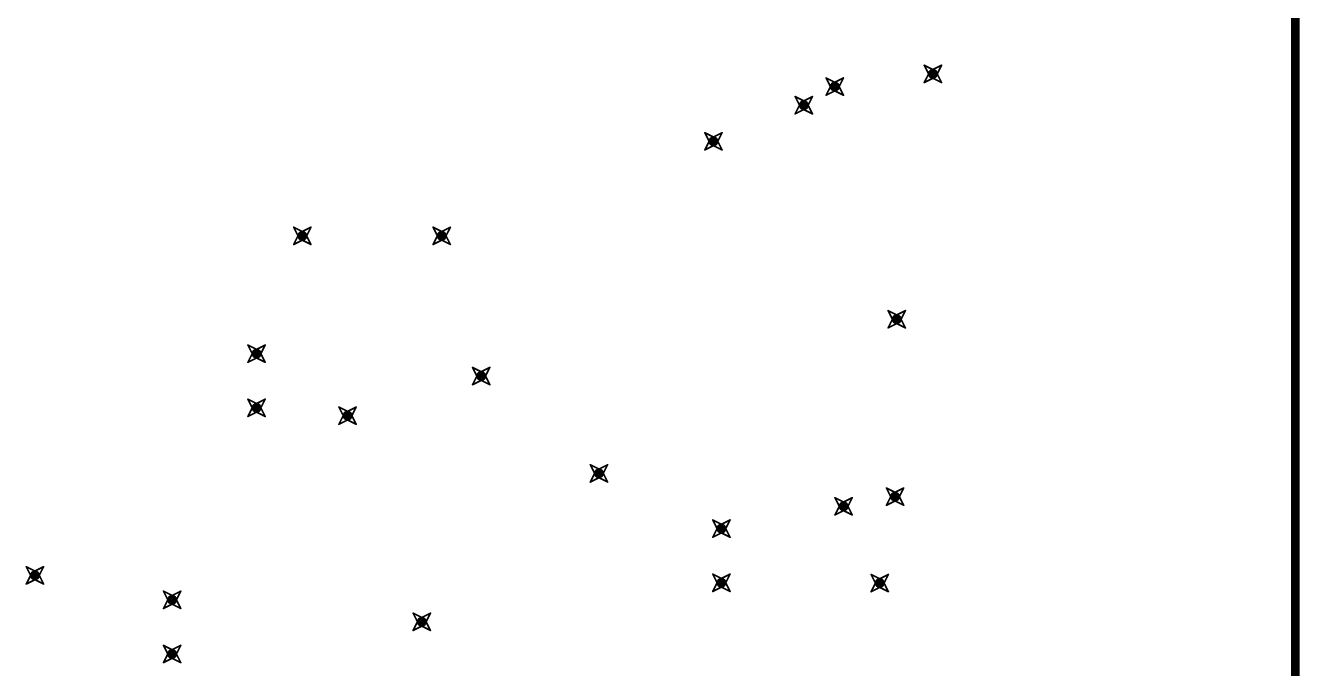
# Model space of a CAD drawing. Header units: millimetres. Extents: x -25 to 478, y -31 to 252.
# Drawn here: x 337.52 to 375.13, y 139.6 to 158.59 of the extents above; entities that cross this region are included whole.
import ezdxf

# ---------------------------------------------------------------- set-up
doc = ezdxf.new("R2010")
doc.units = ezdxf.units.MM
for name, color, linetype in [('DrillDrawing', 1, 'Continuous'), ('Mechanical1', 6, 'Continuous'), ('ViaHoleLayer', 16, 'Continuous')]:
    doc.layers.add(name, color=color, linetype=linetype)

msp = doc.modelspace()

# ---------------------------------------------------------------- hatches: boundary and pattern name
at = {"layer": 'ViaHoleLayer'}
h = msp.add_hatch(color=16, dxfattribs=at)
edge = h.paths.add_edge_path()
edge.add_arc((364.305, 157.161), 0.15, 0, 360)
h = msp.add_hatch(color=16, dxfattribs=at)
edge = h.paths.add_edge_path()
edge.add_arc((361.409, 156.786), 0.15, 0, 360)
h = msp.add_hatch(color=16, dxfattribs=at)
edge = h.paths.add_edge_path()
edge.add_arc((360.494, 156.235), 0.15, 0, 360)
h = msp.add_hatch(color=16, dxfattribs=at)
edge = h.paths.add_edge_path()
edge.add_arc((357.827, 155.169), 0.15, 0, 360)
h = msp.add_hatch(color=16, dxfattribs=at)
edge = h.paths.add_edge_path()
edge.add_arc((345.691, 152.378), 0.15, 0, 360)
h = msp.add_hatch(color=16, dxfattribs=at)
edge = h.paths.add_edge_path()
edge.add_arc((349.806, 152.378), 0.15, 0, 360)
h = msp.add_hatch(color=16, dxfattribs=at)
edge = h.paths.add_edge_path()
edge.add_arc((363.238, 149.915), 0.15, 0, 360)
h = msp.add_hatch(color=16, dxfattribs=at)
edge = h.paths.add_edge_path()
edge.add_arc((344.34, 148.899), 0.15, 0, 360)
h = msp.add_hatch(color=16, dxfattribs=at)
edge = h.paths.add_edge_path()
edge.add_arc((350.971, 148.237), 0.15, 0, 360)
h = msp.add_hatch(color=16, dxfattribs=at)
edge = h.paths.add_edge_path()
edge.add_arc((344.34, 147.299), 0.15, 0, 360)
h = msp.add_hatch(color=16, dxfattribs=at)
edge = h.paths.add_edge_path()
edge.add_arc((347.026, 147.068), 0.15, 0, 360)
h = msp.add_hatch(color=16, dxfattribs=at)
edge = h.paths.add_edge_path()
edge.add_arc((354.447, 145.363), 0.15, 0, 360)
h = msp.add_hatch(color=16, dxfattribs=at)
edge = h.paths.add_edge_path()
edge.add_arc((363.187, 144.676), 0.15, 0, 360)
h = msp.add_hatch(color=16, dxfattribs=at)
edge = h.paths.add_edge_path()
edge.add_arc((361.669, 144.39), 0.15, 0, 360)
h = msp.add_hatch(color=16, dxfattribs=at)
edge = h.paths.add_edge_path()
edge.add_arc((358.062, 143.732), 0.15, 0, 360)
h = msp.add_hatch(color=16, dxfattribs=at)
edge = h.paths.add_edge_path()
edge.add_arc((337.798, 142.351), 0.15, 0, 360)
h = msp.add_hatch(color=16, dxfattribs=at)
edge = h.paths.add_edge_path()
edge.add_arc((358.062, 142.132), 0.15, 0, 360)
h = msp.add_hatch(color=16, dxfattribs=at)
edge = h.paths.add_edge_path()
edge.add_arc((362.736, 142.124), 0.15, 0, 360)
h = msp.add_hatch(color=16, dxfattribs=at)
edge = h.paths.add_edge_path()
edge.add_arc((341.848, 141.629), 0.15, 0, 360)
h = msp.add_hatch(color=16, dxfattribs=at)
edge = h.paths.add_edge_path()
edge.add_arc((349.217, 140.98), 0.15, 0, 360)
h = msp.add_hatch(color=16, dxfattribs=at)
edge = h.paths.add_edge_path()
edge.add_arc((341.848, 140.029), 0.15, 0, 360)

# ---------------------------------------------------------------- linework, layer by layer
at = {"layer": 'DrillDrawing', "const_width": 0.0508}
for points in [[(364.051, 157.415), (364.305, 157.288)], [(364.051, 157.415), (364.178, 157.161)], [(364.305, 157.288), (364.559, 157.415)], [(364.432, 157.161), (364.559, 157.415)], [(361.155, 157.04), (361.409, 156.913)], [(361.155, 157.04), (361.282, 156.786)], [(361.409, 156.913), (361.663, 157.04)], [(361.536, 156.786), (361.663, 157.04)], [(364.051, 156.907), (364.178, 157.161)], [(364.051, 156.907), (364.305, 157.034)], [(364.305, 157.034), (364.559, 156.907)], [(364.432, 157.161), (364.559, 156.907)], [(360.24, 156.489), (360.494, 156.362)], [(360.24, 156.489), (360.367, 156.235)], [(360.494, 156.362), (360.748, 156.489)], [(360.621, 156.235), (360.748, 156.489)], [(361.155, 156.532), (361.282, 156.786)], [(361.155, 156.532), (361.409, 156.659)], [(361.409, 156.659), (361.663, 156.532)], [(361.536, 156.786), (361.663, 156.532)], [(360.24, 155.981), (360.367, 156.235)], [(360.24, 155.981), (360.494, 156.108)], [(360.494, 156.108), (360.748, 155.981)], [(360.621, 156.235), (360.748, 155.981)], [(357.573, 155.423), (357.827, 155.296)], [(357.573, 155.423), (357.7, 155.169)], [(357.827, 155.296), (358.081, 155.423)], [(357.954, 155.169), (358.081, 155.423)], [(357.573, 154.915), (357.7, 155.169)], [(357.573, 154.915), (357.827, 155.042)], [(357.827, 155.042), (358.081, 154.915)], [(357.954, 155.169), (358.081, 154.915)], [(345.437, 152.632), (345.691, 152.505)], [(345.437, 152.632), (345.564, 152.378)], [(345.437, 152.124), (345.564, 152.378)], [(345.691, 152.505), (345.945, 152.632)], [(345.818, 152.378), (345.945, 152.632)], [(345.818, 152.378), (345.945, 152.124)], [(349.552, 152.632), (349.806, 152.505)], [(349.552, 152.632), (349.679, 152.378)], [(349.552, 152.124), (349.679, 152.378)], [(349.806, 152.505), (350.06, 152.632)], [(349.933, 152.378), (350.06, 152.632)], [(349.933, 152.378), (350.06, 152.124)], [(345.437, 152.124), (345.691, 152.251)], [(345.691, 152.251), (345.945, 152.124)], [(349.552, 152.124), (349.806, 152.251)], [(349.806, 152.251), (350.06, 152.124)], [(362.984, 150.169), (363.238, 150.042)], [(362.984, 150.169), (363.111, 149.915)], [(363.238, 150.042), (363.492, 150.169)], [(363.365, 149.915), (363.492, 150.169)], [(362.984, 149.661), (363.111, 149.915)], [(362.984, 149.661), (363.238, 149.788)], [(363.238, 149.788), (363.492, 149.661)], [(363.365, 149.915), (363.492, 149.661)], [(344.086, 149.153), (344.34, 149.026)], [(344.086, 149.153), (344.213, 148.899)], [(344.34, 149.026), (344.594, 149.153)], [(344.467, 148.899), (344.594, 149.153)], [(344.086, 148.645), (344.213, 148.899)], [(344.086, 148.645), (344.34, 148.772)], [(344.34, 148.772), (344.594, 148.645)], [(344.467, 148.899), (344.594, 148.645)], [(350.717, 148.491), (350.971, 148.364)], [(350.717, 148.491), (350.844, 148.237)], [(350.717, 147.983), (350.844, 148.237)], [(350.971, 148.364), (351.225, 148.491)], [(351.098, 148.237), (351.225, 148.491)], [(351.098, 148.237), (351.225, 147.983)], [(350.717, 147.983), (350.971, 148.11)], [(350.971, 148.11), (351.225, 147.983)], [(344.086, 147.553), (344.34, 147.426)], [(344.086, 147.553), (344.213, 147.299)], [(344.34, 147.426), (344.594, 147.553)], [(344.467, 147.299), (344.594, 147.553)], [(344.086, 147.045), (344.213, 147.299)], [(344.086, 147.045), (344.34, 147.172)], [(344.34, 147.172), (344.594, 147.045)], [(344.467, 147.299), (344.594, 147.045)], [(346.772, 147.322), (347.026, 147.195)], [(346.772, 147.322), (346.899, 147.068)], [(346.772, 146.814), (346.899, 147.068)], [(347.026, 147.195), (347.28, 147.322)], [(347.153, 147.068), (347.28, 147.322)], [(347.153, 147.068), (347.28, 146.814)], [(346.772, 146.814), (347.026, 146.941)], [(347.026, 146.941), (347.28, 146.814)], [(354.193, 145.617), (354.447, 145.49)], [(354.193, 145.617), (354.32, 145.363)], [(354.447, 145.49), (354.701, 145.617)], [(354.574, 145.363), (354.701, 145.617)], [(354.193, 145.109), (354.32, 145.363)], [(354.193, 145.109), (354.447, 145.236)], [(354.447, 145.236), (354.701, 145.109)], [(354.574, 145.363), (354.701, 145.109)], [(362.933, 144.93), (363.187, 144.803)], [(362.933, 144.93), (363.06, 144.676)], [(363.187, 144.803), (363.441, 144.93)], [(363.314, 144.676), (363.441, 144.93)], [(361.415, 144.644), (361.669, 144.517)], [(361.415, 144.644), (361.542, 144.39)], [(361.415, 144.136), (361.542, 144.39)], [(361.669, 144.517), (361.923, 144.644)], [(361.796, 144.39), (361.923, 144.644)], [(361.796, 144.39), (361.923, 144.136)], [(362.933, 144.422), (363.06, 144.676)], [(362.933, 144.422), (363.187, 144.549)], [(363.187, 144.549), (363.441, 144.422)], [(363.314, 144.676), (363.441, 144.422)], [(361.415, 144.136), (361.669, 144.263)], [(361.669, 144.263), (361.923, 144.136)], [(357.808, 143.986), (358.062, 143.859)], [(357.808, 143.986), (357.935, 143.732)], [(357.808, 143.478), (357.935, 143.732)], [(358.062, 143.859), (358.316, 143.986)], [(358.189, 143.732), (358.316, 143.986)], [(358.189, 143.732), (358.316, 143.478)], [(357.808, 143.478), (358.062, 143.605)], [(358.062, 143.605), (358.316, 143.478)], [(337.544, 142.605), (337.798, 142.478)], [(337.544, 142.605), (337.671, 142.351)], [(337.798, 142.478), (338.052, 142.605)], [(337.925, 142.351), (338.052, 142.605)], [(337.544, 142.097), (337.671, 142.351)], [(337.544, 142.097), (337.798, 142.224)], [(337.798, 142.224), (338.052, 142.097)], [(337.925, 142.351), (338.052, 142.097)], [(357.808, 142.386), (358.062, 142.259)], [(357.808, 142.386), (357.935, 142.132)], [(358.062, 142.259), (358.316, 142.386)], [(358.189, 142.132), (358.316, 142.386)], [(362.482, 142.378), (362.736, 142.251)], [(362.482, 142.378), (362.609, 142.124)], [(362.736, 142.251), (362.99, 142.378)], [(362.863, 142.124), (362.99, 142.378)], [(341.594, 141.883), (341.848, 141.756)], [(341.594, 141.883), (341.721, 141.629)], [(341.848, 141.756), (342.102, 141.883)], [(341.975, 141.629), (342.102, 141.883)], [(357.808, 141.878), (357.935, 142.132)], [(357.808, 141.878), (358.062, 142.005)], [(358.062, 142.005), (358.316, 141.878)], [(358.189, 142.132), (358.316, 141.878)], [(362.482, 141.87), (362.609, 142.124)], [(362.482, 141.87), (362.736, 141.997)], [(362.736, 141.997), (362.99, 141.87)], [(362.863, 142.124), (362.99, 141.87)], [(341.594, 141.375), (341.721, 141.629)], [(341.594, 141.375), (341.848, 141.502)], [(341.848, 141.502), (342.102, 141.375)], [(341.975, 141.629), (342.102, 141.375)], [(348.963, 141.234), (349.217, 141.107)], [(348.963, 141.234), (349.09, 140.98)], [(349.217, 141.107), (349.471, 141.234)], [(349.344, 140.98), (349.471, 141.234)], [(348.963, 140.726), (349.09, 140.98)], [(348.963, 140.726), (349.217, 140.853)], [(349.217, 140.853), (349.471, 140.726)], [(349.344, 140.98), (349.471, 140.726)], [(341.594, 140.283), (341.848, 140.156)], [(341.594, 140.283), (341.721, 140.029)], [(341.848, 140.156), (342.102, 140.283)], [(341.975, 140.029), (342.102, 140.283)], [(341.594, 139.775), (341.721, 140.029)], [(341.594, 139.775), (341.848, 139.902)], [(341.848, 139.902), (342.102, 139.775)], [(341.975, 140.029), (342.102, 139.775)]]:
    msp.add_lwpolyline(points, dxfattribs=at)
at = {"layer": 'DrillDrawing', "const_width": 0.0254}
for points in [[(364.038, 157.415, 1), (364.063, 157.415, 1)], [(364.038, 157.415, 1), (364.063, 157.415, 1)], [(364.292, 157.288, 1), (364.317, 157.288, 1)], [(364.292, 157.288, 1), (364.317, 157.288, 1)], [(364.546, 157.415, 1), (364.571, 157.415, 1)], [(364.546, 157.415, 1), (364.571, 157.415, 1)], [(361.142, 157.04, 1), (361.168, 157.04, 1)], [(361.142, 157.04, 1), (361.168, 157.04, 1)], [(361.396, 156.913, 1), (361.422, 156.913, 1)], [(361.396, 156.913, 1), (361.422, 156.913, 1)], [(361.65, 157.04, 1), (361.676, 157.04, 1)], [(361.65, 157.04, 1), (361.676, 157.04, 1)], [(364.038, 156.907, 1), (364.063, 156.907, 1)], [(364.038, 156.907, 1), (364.063, 156.907, 1)], [(364.165, 157.161, 1), (364.19, 157.161, 1)], [(364.165, 157.161, 1), (364.19, 157.161, 1)], [(364.292, 157.034, 1), (364.317, 157.034, 1)], [(364.292, 157.034, 1), (364.317, 157.034, 1)], [(364.419, 157.161, 1), (364.444, 157.161, 1)], [(364.419, 157.161, 1), (364.444, 157.161, 1)], [(364.546, 156.907, 1), (364.571, 156.907, 1)], [(364.546, 156.907, 1), (364.571, 156.907, 1)], [(360.227, 156.489, 1), (360.253, 156.489, 1)], [(360.227, 156.489, 1), (360.253, 156.489, 1)], [(360.735, 156.489, 1), (360.761, 156.489, 1)], [(360.735, 156.489, 1), (360.761, 156.489, 1)], [(361.142, 156.532, 1), (361.168, 156.532, 1)], [(361.142, 156.532, 1), (361.168, 156.532, 1)], [(361.269, 156.786, 1), (361.295, 156.786, 1)], [(361.269, 156.786, 1), (361.295, 156.786, 1)], [(361.396, 156.659, 1), (361.422, 156.659, 1)], [(361.396, 156.659, 1), (361.422, 156.659, 1)], [(361.523, 156.786, 1), (361.549, 156.786, 1)], [(361.523, 156.786, 1), (361.549, 156.786, 1)], [(361.65, 156.532, 1), (361.676, 156.532, 1)], [(361.65, 156.532, 1), (361.676, 156.532, 1)], [(360.354, 156.235, 1), (360.38, 156.235, 1)], [(360.354, 156.235, 1), (360.38, 156.235, 1)], [(360.481, 156.362, 1), (360.507, 156.362, 1)], [(360.481, 156.362, 1), (360.507, 156.362, 1)], [(360.481, 156.108, 1), (360.507, 156.108, 1)], [(360.481, 156.108, 1), (360.507, 156.108, 1)], [(360.608, 156.235, 1), (360.634, 156.235, 1)], [(360.608, 156.235, 1), (360.634, 156.235, 1)], [(360.227, 155.981, 1), (360.253, 155.981, 1)], [(360.227, 155.981, 1), (360.253, 155.981, 1)], [(360.735, 155.981, 1), (360.761, 155.981, 1)], [(360.735, 155.981, 1), (360.761, 155.981, 1)], [(357.561, 155.423, 1), (357.586, 155.423, 1)], [(357.561, 155.423, 1), (357.586, 155.423, 1)], [(358.069, 155.423, 1), (358.094, 155.423, 1)], [(358.069, 155.423, 1), (358.094, 155.423, 1)], [(357.688, 155.169, 1), (357.713, 155.169, 1)], [(357.688, 155.169, 1), (357.713, 155.169, 1)], [(357.815, 155.296, 1), (357.84, 155.296, 1)], [(357.815, 155.296, 1), (357.84, 155.296, 1)], [(357.815, 155.042, 1), (357.84, 155.042, 1)], [(357.815, 155.042, 1), (357.84, 155.042, 1)], [(357.942, 155.169, 1), (357.967, 155.169, 1)], [(357.942, 155.169, 1), (357.967, 155.169, 1)], [(357.561, 154.915, 1), (357.586, 154.915, 1)], [(357.561, 154.915, 1), (357.586, 154.915, 1)], [(358.069, 154.915, 1), (358.094, 154.915, 1)], [(358.069, 154.915, 1), (358.094, 154.915, 1)], [(345.424, 152.632, 1), (345.45, 152.632, 1)], [(345.424, 152.632, 1), (345.45, 152.632, 1)], [(345.551, 152.378, 1), (345.577, 152.378, 1)], [(345.551, 152.378, 1), (345.577, 152.378, 1)], [(345.678, 152.505, 1), (345.704, 152.505, 1)], [(345.678, 152.505, 1), (345.704, 152.505, 1)], [(345.805, 152.378, 1), (345.831, 152.378, 1)], [(345.805, 152.378, 1), (345.831, 152.378, 1)], [(345.932, 152.632, 1), (345.958, 152.632, 1)], [(345.932, 152.632, 1), (345.958, 152.632, 1)], [(349.539, 152.632, 1), (349.564, 152.632, 1)], [(349.539, 152.632, 1), (349.564, 152.632, 1)], [(349.666, 152.378, 1), (349.691, 152.378, 1)], [(349.666, 152.378, 1), (349.691, 152.378, 1)], [(349.793, 152.505, 1), (349.818, 152.505, 1)], [(349.793, 152.505, 1), (349.818, 152.505, 1)], [(349.92, 152.378, 1), (349.945, 152.378, 1)], [(349.92, 152.378, 1), (349.945, 152.378, 1)], [(350.047, 152.632, 1), (350.072, 152.632, 1)], [(350.047, 152.632, 1), (350.072, 152.632, 1)], [(345.424, 152.124, 1), (345.45, 152.124, 1)], [(345.424, 152.124, 1), (345.45, 152.124, 1)], [(345.678, 152.251, 1), (345.704, 152.251, 1)], [(345.678, 152.251, 1), (345.704, 152.251, 1)], [(345.932, 152.124, 1), (345.958, 152.124, 1)], [(345.932, 152.124, 1), (345.958, 152.124, 1)], [(349.539, 152.124, 1), (349.564, 152.124, 1)], [(349.539, 152.124, 1), (349.564, 152.124, 1)], [(349.793, 152.251, 1), (349.818, 152.251, 1)], [(349.793, 152.251, 1), (349.818, 152.251, 1)], [(350.047, 152.124, 1), (350.072, 152.124, 1)], [(350.047, 152.124, 1), (350.072, 152.124, 1)], [(362.971, 150.169, 1), (362.997, 150.169, 1)], [(362.971, 150.169, 1), (362.997, 150.169, 1)], [(363.225, 150.042, 1), (363.251, 150.042, 1)], [(363.225, 150.042, 1), (363.251, 150.042, 1)], [(363.479, 150.169, 1), (363.505, 150.169, 1)], [(363.479, 150.169, 1), (363.505, 150.169, 1)], [(362.971, 149.661, 1), (362.997, 149.661, 1)], [(362.971, 149.661, 1), (362.997, 149.661, 1)], [(363.098, 149.915, 1), (363.124, 149.915, 1)], [(363.098, 149.915, 1), (363.124, 149.915, 1)], [(363.225, 149.788, 1), (363.251, 149.788, 1)], [(363.225, 149.788, 1), (363.251, 149.788, 1)], [(363.352, 149.915, 1), (363.378, 149.915, 1)], [(363.352, 149.915, 1), (363.378, 149.915, 1)], [(363.479, 149.661, 1), (363.505, 149.661, 1)], [(363.479, 149.661, 1), (363.505, 149.661, 1)], [(344.074, 149.153, 1), (344.099, 149.153, 1)], [(344.074, 149.153, 1), (344.099, 149.153, 1)], [(344.328, 149.026, 1), (344.353, 149.026, 1)], [(344.328, 149.026, 1), (344.353, 149.026, 1)], [(344.582, 149.153, 1), (344.607, 149.153, 1)], [(344.582, 149.153, 1), (344.607, 149.153, 1)], [(344.074, 148.645, 1), (344.099, 148.645, 1)], [(344.074, 148.645, 1), (344.099, 148.645, 1)], [(344.201, 148.899, 1), (344.226, 148.899, 1)], [(344.201, 148.899, 1), (344.226, 148.899, 1)], [(344.328, 148.772, 1), (344.353, 148.772, 1)], [(344.328, 148.772, 1), (344.353, 148.772, 1)], [(344.455, 148.899, 1), (344.48, 148.899, 1)], [(344.455, 148.899, 1), (344.48, 148.899, 1)], [(344.582, 148.645, 1), (344.607, 148.645, 1)], [(344.582, 148.645, 1), (344.607, 148.645, 1)], [(350.705, 148.491, 1), (350.73, 148.491, 1)], [(350.705, 148.491, 1), (350.73, 148.491, 1)], [(350.832, 148.237, 1), (350.857, 148.237, 1)], [(350.832, 148.237, 1), (350.857, 148.237, 1)], [(350.959, 148.364, 1), (350.984, 148.364, 1)], [(350.959, 148.364, 1), (350.984, 148.364, 1)], [(351.086, 148.237, 1), (351.111, 148.237, 1)], [(351.086, 148.237, 1), (351.111, 148.237, 1)], [(351.213, 148.491, 1), (351.238, 148.491, 1)], [(351.213, 148.491, 1), (351.238, 148.491, 1)], [(350.705, 147.983, 1), (350.73, 147.983, 1)], [(350.705, 147.983, 1), (350.73, 147.983, 1)], [(350.959, 148.11, 1), (350.984, 148.11, 1)], [(350.959, 148.11, 1), (350.984, 148.11, 1)], [(351.213, 147.983, 1), (351.238, 147.983, 1)], [(351.213, 147.983, 1), (351.238, 147.983, 1)], [(344.074, 147.553, 1), (344.099, 147.553, 1)], [(344.074, 147.553, 1), (344.099, 147.553, 1)], [(344.328, 147.426, 1), (344.353, 147.426, 1)], [(344.328, 147.426, 1), (344.353, 147.426, 1)], [(344.582, 147.553, 1), (344.607, 147.553, 1)], [(344.582, 147.553, 1), (344.607, 147.553, 1)], [(344.074, 147.045, 1), (344.099, 147.045, 1)], [(344.074, 147.045, 1), (344.099, 147.045, 1)], [(344.201, 147.299, 1), (344.226, 147.299, 1)], [(344.201, 147.299, 1), (344.226, 147.299, 1)], [(344.328, 147.172, 1), (344.353, 147.172, 1)], [(344.328, 147.172, 1), (344.353, 147.172, 1)], [(344.455, 147.299, 1), (344.48, 147.299, 1)], [(344.455, 147.299, 1), (344.48, 147.299, 1)], [(344.582, 147.045, 1), (344.607, 147.045, 1)], [(344.582, 147.045, 1), (344.607, 147.045, 1)], [(346.759, 147.322, 1), (346.785, 147.322, 1)], [(346.759, 147.322, 1), (346.785, 147.322, 1)], [(346.886, 147.068, 1), (346.912, 147.068, 1)], [(346.886, 147.068, 1), (346.912, 147.068, 1)], [(347.013, 147.195, 1), (347.039, 147.195, 1)], [(347.013, 147.195, 1), (347.039, 147.195, 1)], [(347.14, 147.068, 1), (347.166, 147.068, 1)], [(347.14, 147.068, 1), (347.166, 147.068, 1)], [(347.267, 147.322, 1), (347.293, 147.322, 1)], [(347.267, 147.322, 1), (347.293, 147.322, 1)], [(346.759, 146.814, 1), (346.785, 146.814, 1)], [(346.759, 146.814, 1), (346.785, 146.814, 1)], [(347.013, 146.941, 1), (347.039, 146.941, 1)], [(347.013, 146.941, 1), (347.039, 146.941, 1)], [(347.267, 146.814, 1), (347.293, 146.814, 1)], [(347.267, 146.814, 1), (347.293, 146.814, 1)], [(354.18, 145.617, 1), (354.206, 145.617, 1)], [(354.18, 145.617, 1), (354.206, 145.617, 1)], [(354.688, 145.617, 1), (354.714, 145.617, 1)], [(354.688, 145.617, 1), (354.714, 145.617, 1)], [(354.307, 145.363, 1), (354.333, 145.363, 1)], [(354.307, 145.363, 1), (354.333, 145.363, 1)], [(354.434, 145.49, 1), (354.46, 145.49, 1)], [(354.434, 145.49, 1), (354.46, 145.49, 1)], [(354.434, 145.236, 1), (354.46, 145.236, 1)], [(354.434, 145.236, 1), (354.46, 145.236, 1)], [(354.561, 145.363, 1), (354.587, 145.363, 1)], [(354.561, 145.363, 1), (354.587, 145.363, 1)], [(354.18, 145.109, 1), (354.206, 145.109, 1)], [(354.18, 145.109, 1), (354.206, 145.109, 1)], [(354.688, 145.109, 1), (354.714, 145.109, 1)], [(354.688, 145.109, 1), (354.714, 145.109, 1)], [(362.92, 144.93, 1), (362.946, 144.93, 1)], [(362.92, 144.93, 1), (362.946, 144.93, 1)], [(363.174, 144.803, 1), (363.2, 144.803, 1)], [(363.174, 144.803, 1), (363.2, 144.803, 1)], [(363.428, 144.93, 1), (363.454, 144.93, 1)], [(363.428, 144.93, 1), (363.454, 144.93, 1)], [(361.402, 144.644, 1), (361.427, 144.644, 1)], [(361.402, 144.644, 1), (361.427, 144.644, 1)], [(361.529, 144.39, 1), (361.554, 144.39, 1)], [(361.529, 144.39, 1), (361.554, 144.39, 1)], [(361.656, 144.517, 1), (361.681, 144.517, 1)], [(361.656, 144.517, 1), (361.681, 144.517, 1)], [(361.783, 144.39, 1), (361.808, 144.39, 1)], [(361.783, 144.39, 1), (361.808, 144.39, 1)], [(361.91, 144.644, 1), (361.935, 144.644, 1)], [(361.91, 144.644, 1), (361.935, 144.644, 1)], [(362.92, 144.422, 1), (362.946, 144.422, 1)], [(362.92, 144.422, 1), (362.946, 144.422, 1)], [(363.047, 144.676, 1), (363.073, 144.676, 1)], [(363.047, 144.676, 1), (363.073, 144.676, 1)], [(363.174, 144.549, 1), (363.2, 144.549, 1)], [(363.174, 144.549, 1), (363.2, 144.549, 1)], [(363.301, 144.676, 1), (363.327, 144.676, 1)], [(363.301, 144.676, 1), (363.327, 144.676, 1)], [(363.428, 144.422, 1), (363.454, 144.422, 1)], [(363.428, 144.422, 1), (363.454, 144.422, 1)], [(361.402, 144.136, 1), (361.427, 144.136, 1)], [(361.402, 144.136, 1), (361.427, 144.136, 1)], [(361.656, 144.263, 1), (361.681, 144.263, 1)], [(361.656, 144.263, 1), (361.681, 144.263, 1)], [(361.91, 144.136, 1), (361.935, 144.136, 1)], [(361.91, 144.136, 1), (361.935, 144.136, 1)], [(357.795, 143.986, 1), (357.821, 143.986, 1)], [(357.795, 143.986, 1), (357.821, 143.986, 1)], [(357.922, 143.732, 1), (357.948, 143.732, 1)], [(357.922, 143.732, 1), (357.948, 143.732, 1)], [(358.049, 143.859, 1), (358.075, 143.859, 1)], [(358.049, 143.859, 1), (358.075, 143.859, 1)], [(358.176, 143.732, 1), (358.202, 143.732, 1)], [(358.176, 143.732, 1), (358.202, 143.732, 1)], [(358.303, 143.986, 1), (358.329, 143.986, 1)], [(358.303, 143.986, 1), (358.329, 143.986, 1)], [(357.795, 143.478, 1), (357.821, 143.478, 1)], [(357.795, 143.478, 1), (357.821, 143.478, 1)], [(358.049, 143.605, 1), (358.075, 143.605, 1)], [(358.049, 143.605, 1), (358.075, 143.605, 1)], [(358.303, 143.478, 1), (358.329, 143.478, 1)], [(358.303, 143.478, 1), (358.329, 143.478, 1)], [(337.531, 142.605, 1), (337.557, 142.605, 1)], [(337.531, 142.605, 1), (337.557, 142.605, 1)], [(338.039, 142.605, 1), (338.065, 142.605, 1)], [(338.039, 142.605, 1), (338.065, 142.605, 1)], [(337.658, 142.351, 1), (337.684, 142.351, 1)], [(337.658, 142.351, 1), (337.684, 142.351, 1)], [(337.785, 142.478, 1), (337.811, 142.478, 1)], [(337.785, 142.478, 1), (337.811, 142.478, 1)], [(337.785, 142.224, 1), (337.811, 142.224, 1)], [(337.785, 142.224, 1), (337.811, 142.224, 1)], [(337.912, 142.351, 1), (337.938, 142.351, 1)], [(337.912, 142.351, 1), (337.938, 142.351, 1)], [(357.795, 142.386, 1), (357.821, 142.386, 1)], [(357.795, 142.386, 1), (357.821, 142.386, 1)], [(358.049, 142.259, 1), (358.075, 142.259, 1)], [(358.049, 142.259, 1), (358.075, 142.259, 1)], [(358.303, 142.386, 1), (358.329, 142.386, 1)], [(358.303, 142.386, 1), (358.329, 142.386, 1)], [(362.469, 142.378, 1), (362.494, 142.378, 1)], [(362.469, 142.378, 1), (362.494, 142.378, 1)], [(362.723, 142.251, 1), (362.748, 142.251, 1)], [(362.723, 142.251, 1), (362.748, 142.251, 1)], [(362.977, 142.378, 1), (363.002, 142.378, 1)], [(362.977, 142.378, 1), (363.002, 142.378, 1)], [(337.531, 142.097, 1), (337.557, 142.097, 1)], [(337.531, 142.097, 1), (337.557, 142.097, 1)], [(338.039, 142.097, 1), (338.065, 142.097, 1)], [(338.039, 142.097, 1), (338.065, 142.097, 1)], [(341.581, 141.883, 1), (341.606, 141.883, 1)], [(341.581, 141.883, 1), (341.606, 141.883, 1)], [(342.089, 141.883, 1), (342.114, 141.883, 1)], [(342.089, 141.883, 1), (342.114, 141.883, 1)], [(357.795, 141.878, 1), (357.821, 141.878, 1)], [(357.795, 141.878, 1), (357.821, 141.878, 1)], [(357.922, 142.132, 1), (357.948, 142.132, 1)], [(357.922, 142.132, 1), (357.948, 142.132, 1)], [(358.049, 142.005, 1), (358.075, 142.005, 1)], [(358.049, 142.005, 1), (358.075, 142.005, 1)], [(358.176, 142.132, 1), (358.202, 142.132, 1)], [(358.176, 142.132, 1), (358.202, 142.132, 1)], [(358.303, 141.878, 1), (358.329, 141.878, 1)], [(358.303, 141.878, 1), (358.329, 141.878, 1)], [(362.469, 141.87, 1), (362.494, 141.87, 1)], [(362.469, 141.87, 1), (362.494, 141.87, 1)], [(362.596, 142.124, 1), (362.621, 142.124, 1)], [(362.596, 142.124, 1), (362.621, 142.124, 1)], [(362.723, 141.997, 1), (362.748, 141.997, 1)], [(362.723, 141.997, 1), (362.748, 141.997, 1)], [(362.85, 142.124, 1), (362.875, 142.124, 1)], [(362.85, 142.124, 1), (362.875, 142.124, 1)], [(362.977, 141.87, 1), (363.002, 141.87, 1)], [(362.977, 141.87, 1), (363.002, 141.87, 1)], [(341.708, 141.629, 1), (341.733, 141.629, 1)], [(341.708, 141.629, 1), (341.733, 141.629, 1)], [(341.835, 141.756, 1), (341.86, 141.756, 1)], [(341.835, 141.756, 1), (341.86, 141.756, 1)], [(341.835, 141.502, 1), (341.86, 141.502, 1)], [(341.835, 141.502, 1), (341.86, 141.502, 1)], [(341.962, 141.629, 1), (341.987, 141.629, 1)], [(341.962, 141.629, 1), (341.987, 141.629, 1)], [(341.581, 141.375, 1), (341.606, 141.375, 1)], [(341.581, 141.375, 1), (341.606, 141.375, 1)], [(342.089, 141.375, 1), (342.114, 141.375, 1)], [(342.089, 141.375, 1), (342.114, 141.375, 1)], [(348.95, 141.234, 1), (348.976, 141.234, 1)], [(348.95, 141.234, 1), (348.976, 141.234, 1)], [(349.204, 141.107, 1), (349.23, 141.107, 1)], [(349.204, 141.107, 1), (349.23, 141.107, 1)], [(349.458, 141.234, 1), (349.484, 141.234, 1)], [(349.458, 141.234, 1), (349.484, 141.234, 1)], [(348.95, 140.726, 1), (348.976, 140.726, 1)], [(348.95, 140.726, 1), (348.976, 140.726, 1)], [(349.077, 140.98, 1), (349.103, 140.98, 1)], [(349.077, 140.98, 1), (349.103, 140.98, 1)], [(349.204, 140.853, 1), (349.23, 140.853, 1)], [(349.204, 140.853, 1), (349.23, 140.853, 1)], [(349.331, 140.98, 1), (349.357, 140.98, 1)], [(349.331, 140.98, 1), (349.357, 140.98, 1)], [(349.458, 140.726, 1), (349.484, 140.726, 1)], [(349.458, 140.726, 1), (349.484, 140.726, 1)], [(341.581, 140.283, 1), (341.606, 140.283, 1)], [(341.581, 140.283, 1), (341.606, 140.283, 1)], [(342.089, 140.283, 1), (342.114, 140.283, 1)], [(342.089, 140.283, 1), (342.114, 140.283, 1)], [(341.708, 140.029, 1), (341.733, 140.029, 1)], [(341.708, 140.029, 1), (341.733, 140.029, 1)], [(341.835, 140.156, 1), (341.86, 140.156, 1)], [(341.835, 140.156, 1), (341.86, 140.156, 1)], [(341.835, 139.902, 1), (341.86, 139.902, 1)], [(341.835, 139.902, 1), (341.86, 139.902, 1)], [(341.962, 140.029, 1), (341.987, 140.029, 1)], [(341.962, 140.029, 1), (341.987, 140.029, 1)], [(341.581, 139.775, 1), (341.606, 139.775, 1)], [(341.581, 139.775, 1), (341.606, 139.775, 1)], [(342.089, 139.775, 1), (342.114, 139.775, 1)], [(342.089, 139.775, 1), (342.114, 139.775, 1)]]:
    msp.add_lwpolyline(points, format="xyb", close=True, dxfattribs=at)
at = {"layer": 'Mechanical1', "const_width": 0.254}
msp.add_lwpolyline([(375, 0), (375, 210)], dxfattribs=at)

doc.saveas('drawing.dxf')
